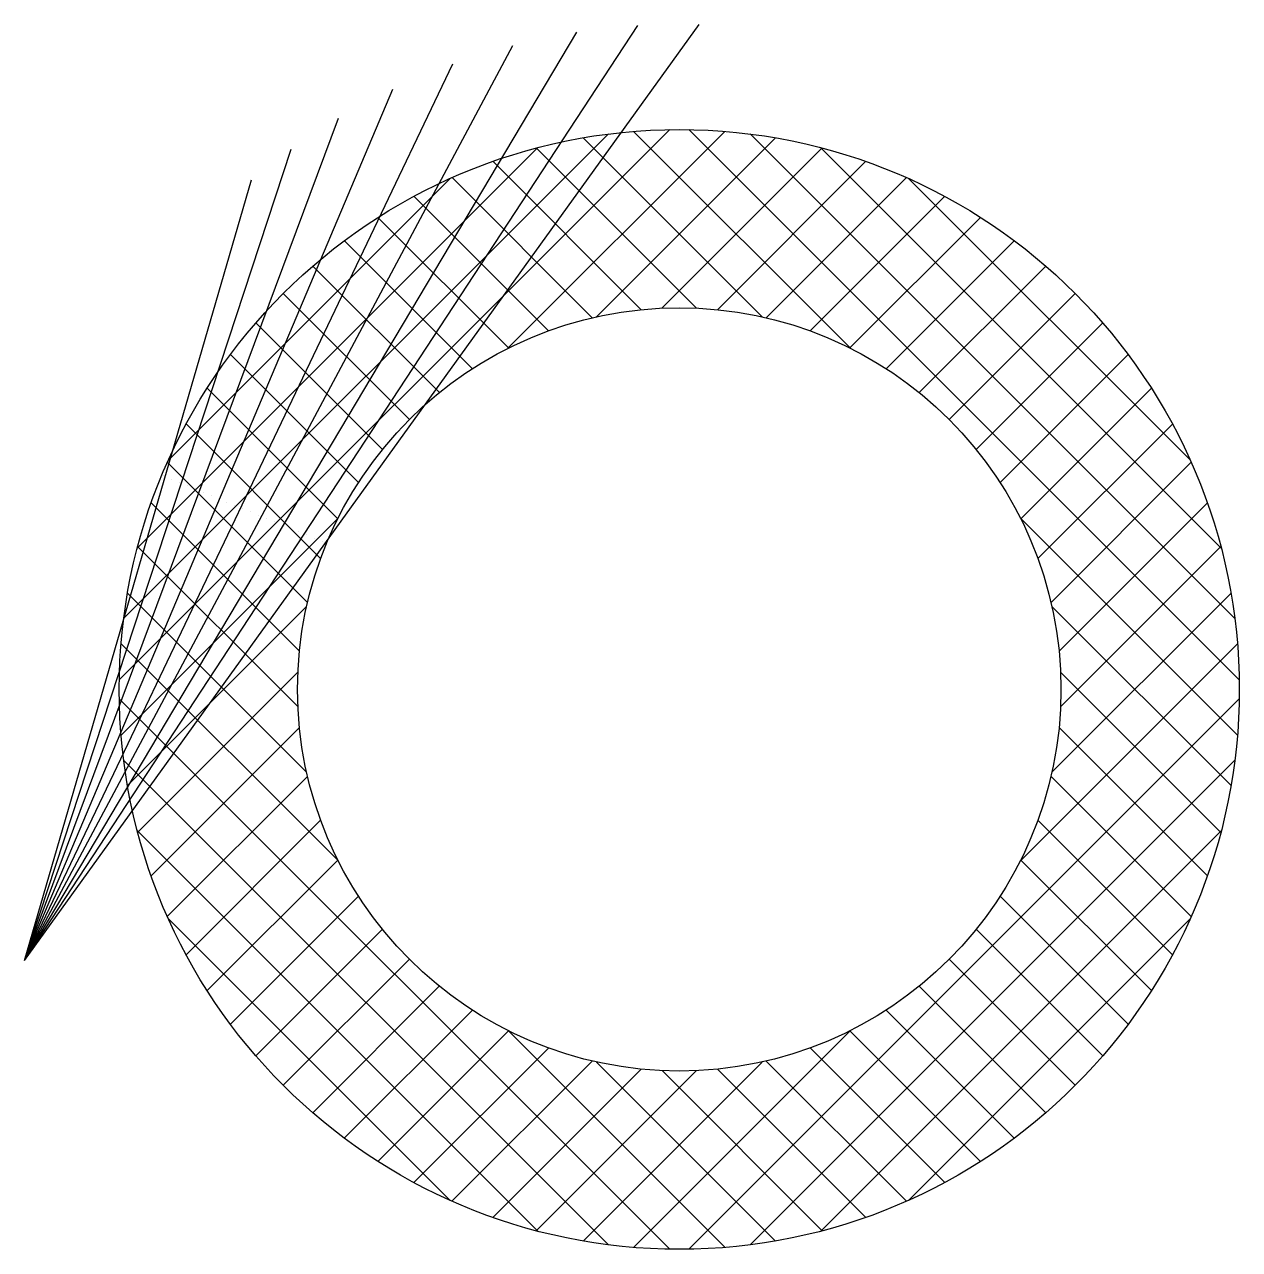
# Model space of a CAD drawing. Header units: inches. Extents: x -1.52 to 1.3, y -1.3 to 1.55.
import ezdxf

# ---------------------------------------------------------------- set-up
doc = ezdxf.new("R2010")
doc.units = ezdxf.units.IN
doc.header["$MEASUREMENT"] = 0

msp = doc.modelspace()

# ---------------------------------------------------------------- hatches: boundary and pattern name
at = {"true_color": 0x787878}
h = msp.add_hatch(dxfattribs=at)
h.set_pattern_fill('ANSI37', color=8, scale=0.75, style=0)
edge = h.paths.add_edge_path(flags=16)
edge.add_arc((0, 0), 0.8887, 0, 360)
edge = h.paths.add_edge_path()
edge.add_arc((0, 0), 1.3039, 0, 360)

# ---------------------------------------------------------------- linework, layer by layer
at = {"color": 1, "extrusion": (-0.257849, -0.357801, 0.897493)}
msp.add_line((-1.5244, -0.6314, 0.2746), (0.0465, 1.5485, 1.595), dxfattribs=at)
at = {"color": 1, "extrusion": (-0.241803, -0.368834, 0.897493)}
msp.add_line((-1.5244, -0.6314, 0.2946), (-0.0968, 1.5461, 1.5741), dxfattribs=at)
at = {"color": 1, "extrusion": (-0.225471, -0.379038, 0.897493)}
msp.add_line((-1.5244, -0.6314, 0.3146), (-0.2382, 1.5307, 1.5509), dxfattribs=at)
at = {"color": 1, "extrusion": (-0.20757, -0.38913, 0.897493)}
msp.add_line((-1.5244, -0.6314, 0.3346), (-0.3875, 1.4999, 1.5216), dxfattribs=at)
at = {"color": 1, "extrusion": (-0.19002, -0.397994, 0.897493)}
msp.add_line((-1.5244, -0.6314, 0.3546), (-0.5275, 1.4566, 1.4916), dxfattribs=at)
at = {"color": 1, "extrusion": (-0.171596, -0.406278, 0.897493)}
msp.add_line((-1.5244, -0.6314, 0.3746), (-0.6672, 1.3981, 1.4572), dxfattribs=at)
at = {"color": 1, "extrusion": (-0.153974, -0.413279, 0.897493)}
msp.add_line((-1.5244, -0.6314, 0.3946), (-0.7934, 1.3306, 1.4235), dxfattribs=at)
at = {"color": 1, "extrusion": (-0.137632, -0.419004, 0.897493)}
msp.add_line((-1.5244, -0.6314, 0.4146), (-0.9037, 1.2583, 1.392), dxfattribs=at)
at = {"color": 1, "extrusion": (-0.123143, -0.423489, 0.897493)}
msp.add_line((-1.5244, -0.6314, 0.4346), (-0.9957, 1.1868, 1.3651), dxfattribs=at)
at = {"color": 5}
for p, q in [((-1.201, 0.4975, -0.05), (-1.201, 0.4975, 2.059)), ((-1.1826, 0.4898, -0.05), (-1.1826, 0.4898, 2.059)), ((-1.1641, 0.4822, -0.05), (-1.1641, 0.4822, 2.059)), ((-1.1456, 0.4745, -0.05), (-1.1456, 0.4745, 2.059)), ((-1.1271, 0.4669, -0.05), (-1.1271, 0.4669, 2.059)), ((-1.1087, 0.4592, -0.05), (-1.1087, 0.4592, 2.059)), ((-1.0902, 0.4516, -0.05), (-1.0902, 0.4516, 2.059)), ((-1.0717, 0.4439, -0.05), (-1.0717, 0.4439, 2.059)), ((-1.0532, 0.4363, -0.05), (-1.0532, 0.4363, 2.059)), ((-1.0347, 0.4286, -0.05), (-1.0347, 0.4286, 2.059)), ((-1.0163, 0.421, -0.05), (-1.0163, 0.421, 2.059)), ((-0.9978, 0.4133, -0.05), (-0.9978, 0.4133, 2.059)), ((-0.9793, 0.4056, -0.05), (-0.9793, 0.4056, 2.059)), ((-0.9608, 0.398, -0.05), (-0.9608, 0.398, 2.059)), ((-0.9424, 0.3903, -0.05), (-0.9424, 0.3903, 2.059)), ((-0.9239, 0.3827, -0.05), (-0.9239, 0.3827, 2.059)), ((-0.9054, 0.375, -0.05), (-0.9054, 0.375, 2.059)), ((-0.8869, 0.3674, -0.05), (-0.8869, 0.3674, 2.059)), ((-0.8684, 0.3597, -0.05), (-0.8684, 0.3597, 2.059)), ((-0.85, 0.3521, -0.05), (-0.85, 0.3521, 2.059)), ((-0.8315, 0.3444, -0.05), (-0.8315, 0.3444, 2.059))]:
    msp.add_line(p, q, dxfattribs=at)
at = {"color": 8, "true_color": 0x787878}
for radius in [1.3039, 0.8887]:
    msp.add_circle((0, 0), radius, dxfattribs=at)

doc.saveas('drawing.dxf')
